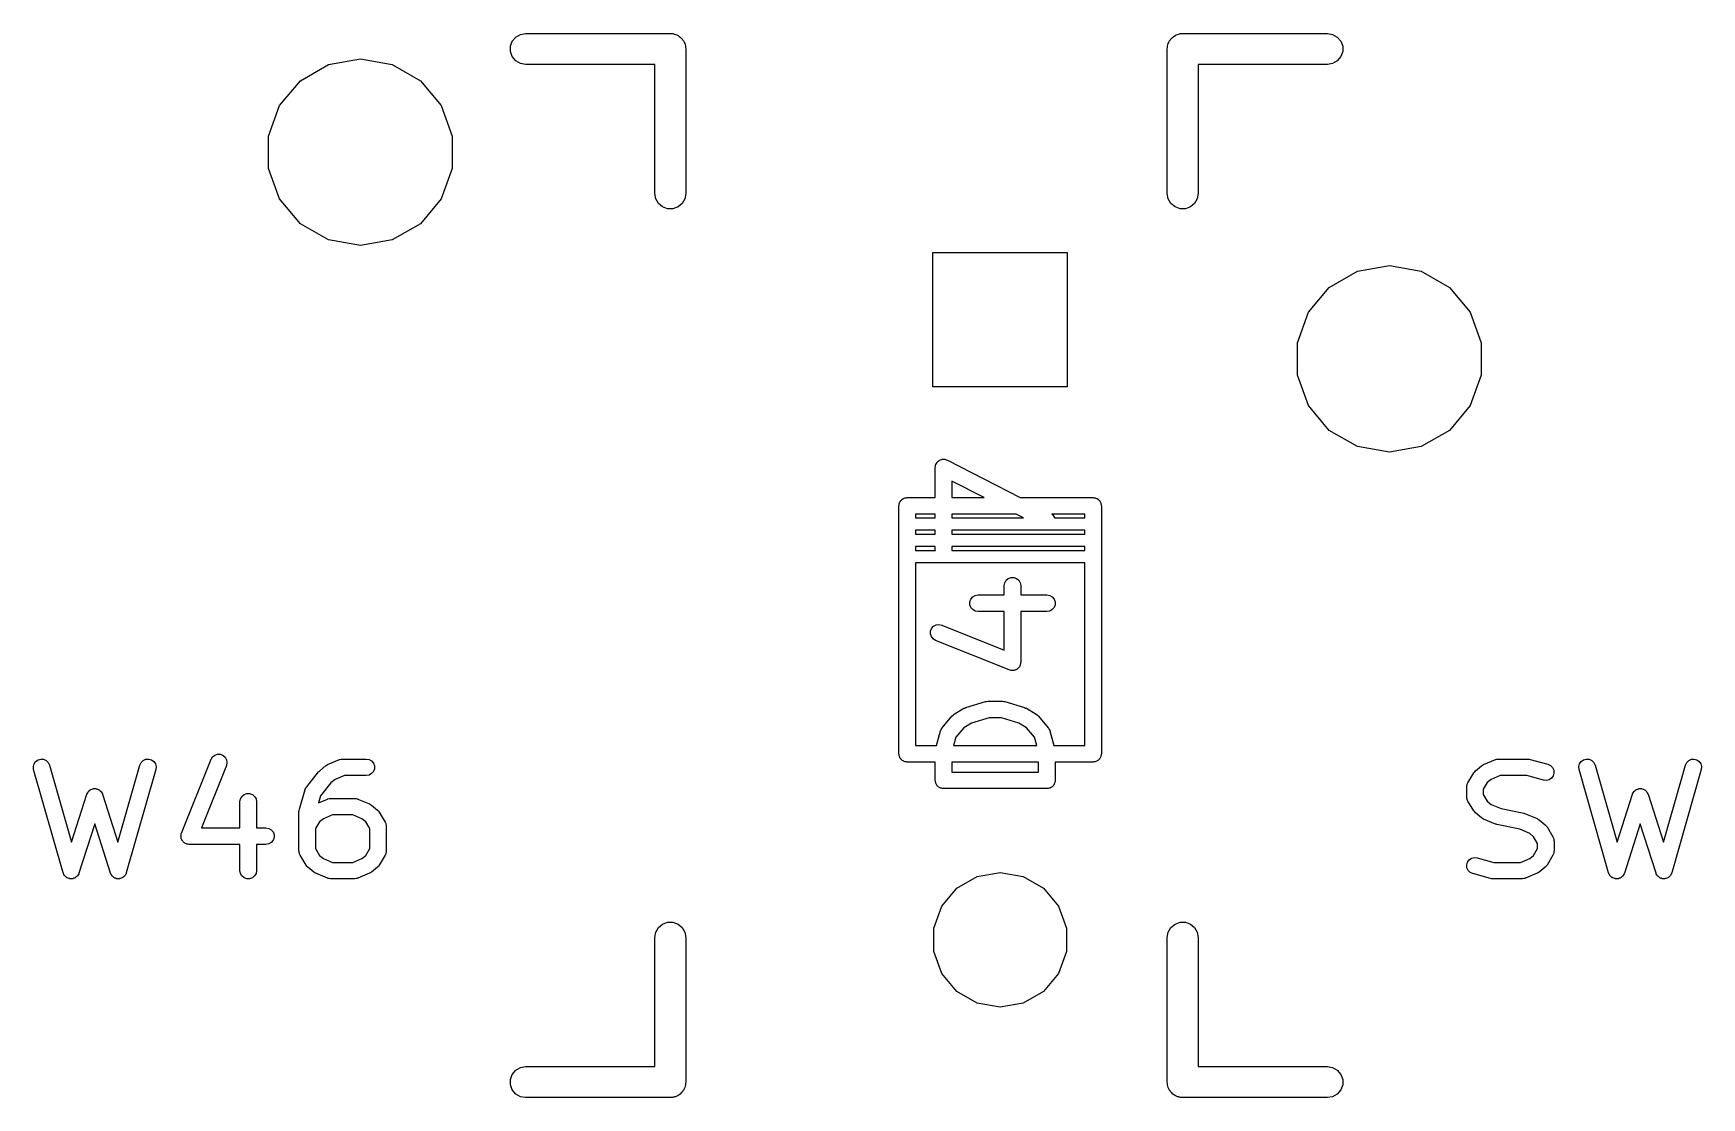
# Model space of a CAD drawing. Extents: x 47 to 330, y -254 to -153.
# Drawn here: x 151.15 to 171.65, y -226.54 to -213.46 of the extents above; entities that cross this region are included whole.
import ezdxf

# ---------------------------------------------------------------- set-up
doc = ezdxf.new("R2010")
doc.units = 0
doc.header["$MEASUREMENT"] = 0
doc.layers.add('BLACK', color=7, linetype='CONTINUOUS')

msp = doc.modelspace()

# ---------------------------------------------------------------- linework, layer by layer
at = {"layer": 'Black'}
for p, q in [((157.075, -213.504), (157.132, -213.471)), ((157.132, -213.471), (157.197, -213.459)), ((157.197, -213.459), (158.975, -213.459)), ((158.975, -213.459), (158.991, -213.462)), ((158.991, -213.462), (159.008, -213.462)), ((159.008, -213.462), (159.024, -213.468)), ((159.024, -213.468), (159.04, -213.471)), ((159.04, -213.471), (159.055, -213.479)), ((159.055, -213.479), (159.07, -213.485)), ((159.07, -213.485), (159.083, -213.496)), ((159.083, -213.496), (159.097, -213.504)), ((165.153, -213.504), (165.167, -213.496)), ((165.167, -213.496), (165.18, -213.485)), ((165.18, -213.485), (165.195, -213.479)), ((165.195, -213.479), (165.21, -213.471)), ((165.21, -213.471), (165.226, -213.468)), ((165.226, -213.468), (165.242, -213.462)), ((165.242, -213.462), (165.259, -213.462)), ((165.259, -213.462), (165.275, -213.459)), ((165.275, -213.459), (167.053, -213.459)), ((167.053, -213.459), (167.118, -213.471)), ((167.118, -213.471), (167.175, -213.504)), ((157.009, -213.617), (157.032, -213.555)), ((157.009, -213.683), (157.009, -213.617)), ((157.032, -213.745), (157.009, -213.683)), ((157.032, -213.555), (157.075, -213.504)), ((159.097, -213.504), (159.108, -213.517)), ((159.108, -213.517), (159.121, -213.528)), ((159.121, -213.528), (159.129, -213.542)), ((159.129, -213.542), (159.14, -213.555)), ((159.14, -213.555), (159.146, -213.57)), ((159.146, -213.57), (159.154, -213.585)), ((159.154, -213.585), (159.157, -213.601)), ((159.157, -213.601), (159.163, -213.617)), ((159.163, -213.617), (159.163, -213.634)), ((159.163, -213.634), (159.165, -213.65)), ((159.165, -213.65), (159.165, -215.428)), ((165.084, -213.65), (165.087, -213.634)), ((165.084, -215.428), (165.084, -213.65)), ((165.087, -213.617), (165.093, -213.601)), ((165.087, -213.634), (165.087, -213.617)), ((165.093, -213.601), (165.096, -213.585)), ((165.096, -213.585), (165.104, -213.57)), ((165.104, -213.57), (165.11, -213.555)), ((165.11, -213.555), (165.121, -213.542)), ((165.121, -213.542), (165.129, -213.528)), ((165.129, -213.528), (165.142, -213.517)), ((165.142, -213.517), (165.153, -213.504)), ((167.175, -213.504), (167.218, -213.555)), ((167.218, -213.555), (167.241, -213.617)), ((167.241, -213.683), (167.218, -213.745)), ((167.241, -213.617), (167.241, -213.683)), ((154.427, -214.041), (154.773, -213.842)), ((154.773, -213.842), (155.165, -213.773)), ((155.165, -213.773), (155.557, -213.842)), ((155.557, -213.842), (155.903, -214.041)), ((157.075, -213.796), (157.032, -213.745)), ((157.132, -213.829), (157.075, -213.796)), ((157.197, -213.84), (157.132, -213.829)), ((158.784, -213.84), (157.197, -213.84)), ((158.784, -215.428), (158.784, -213.84)), ((167.053, -213.84), (165.465, -213.84)), ((165.465, -213.84), (165.465, -215.428)), ((167.118, -213.829), (167.053, -213.84)), ((167.175, -213.796), (167.118, -213.829)), ((167.218, -213.745), (167.175, -213.796)), ((154.171, -214.346), (154.427, -214.041)), ((155.903, -214.041), (156.159, -214.346)), ((154.035, -214.721), (154.171, -214.346)), ((156.159, -214.346), (156.295, -214.721)), ((154.035, -215.119), (154.035, -214.721)), ((156.295, -214.721), (156.295, -215.119)), ((154.171, -215.494), (154.035, -215.119)), ((156.295, -215.119), (156.159, -215.494)), ((154.427, -215.799), (154.171, -215.494)), ((156.159, -215.494), (155.903, -215.799)), ((158.796, -215.493), (158.784, -215.428)), ((158.829, -215.55), (158.796, -215.493)), ((159.154, -215.493), (159.121, -215.55)), ((159.165, -215.428), (159.154, -215.493)), ((165.096, -215.493), (165.084, -215.428)), ((165.129, -215.55), (165.096, -215.493)), ((165.454, -215.493), (165.421, -215.55)), ((165.465, -215.428), (165.454, -215.493)), ((158.88, -215.593), (158.829, -215.55)), ((158.942, -215.616), (158.88, -215.593)), ((159.008, -215.616), (158.942, -215.616)), ((159.07, -215.593), (159.008, -215.616)), ((159.121, -215.55), (159.07, -215.593)), ((165.18, -215.593), (165.129, -215.55)), ((165.242, -215.616), (165.18, -215.593)), ((165.308, -215.616), (165.242, -215.616)), ((165.37, -215.593), (165.308, -215.616)), ((165.421, -215.55), (165.37, -215.593)), ((154.773, -215.998), (154.427, -215.799)), ((155.903, -215.799), (155.557, -215.998)), ((155.165, -216.067), (154.773, -215.998)), ((155.557, -215.998), (155.165, -216.067)), ((162.204, -217.805), (162.204, -216.154)), ((162.204, -216.154), (163.856, -216.154)), ((163.856, -216.154), (163.856, -217.805)), ((167.423, -216.382), (167.815, -216.313)), ((167.815, -216.313), (168.207, -216.382)), ((167.077, -216.581), (167.423, -216.382)), ((168.207, -216.382), (168.553, -216.581)), ((166.821, -216.886), (167.077, -216.581)), ((168.553, -216.581), (168.809, -216.886)), ((166.685, -217.261), (166.821, -216.886)), ((168.809, -216.886), (168.945, -217.261)), ((166.685, -217.659), (166.685, -217.261)), ((168.945, -217.261), (168.945, -217.659)), ((163.856, -217.805), (162.204, -217.805)), ((166.821, -218.034), (166.685, -217.659)), ((168.945, -217.659), (168.809, -218.034)), ((167.077, -218.339), (166.821, -218.034)), ((168.809, -218.034), (168.553, -218.339)), ((167.423, -218.538), (167.077, -218.339)), ((168.553, -218.339), (168.207, -218.538)), ((167.815, -218.607), (167.423, -218.538)), ((168.207, -218.538), (167.815, -218.607)), ((162.233, -218.794), (162.236, -218.779)), ((162.233, -219.164), (162.233, -218.794)), ((162.236, -218.779), (162.237, -218.764)), ((162.237, -218.764), (162.239, -218.762)), ((162.239, -218.76), (162.247, -218.746)), ((162.239, -218.762), (162.239, -218.76)), ((162.247, -218.746), (162.254, -218.733)), ((162.254, -218.733), (162.255, -218.731)), ((162.255, -218.731), (162.257, -218.729)), ((162.257, -218.729), (162.268, -218.719)), ((162.268, -218.719), (162.28, -218.709)), ((162.28, -218.709), (162.282, -218.708)), ((162.282, -218.708), (162.284, -218.706)), ((162.284, -218.706), (162.298, -218.701)), ((162.298, -218.701), (162.312, -218.695)), ((162.312, -218.695), (162.315, -218.695)), ((162.315, -218.695), (162.317, -218.694)), ((162.317, -218.694), (162.332, -218.694)), ((162.332, -218.694), (162.347, -218.693)), ((162.347, -218.693), (162.35, -218.694)), ((162.35, -218.694), (162.352, -218.694)), ((162.352, -218.694), (162.366, -218.699)), ((162.366, -218.699), (162.381, -218.704)), ((162.381, -218.704), (163.276, -219.164)), ((162.832, -219.164), (162.436, -218.961)), ((162.436, -218.961), (162.436, -219.164)), ((161.787, -219.248), (161.79, -219.24)), ((161.79, -219.24), (161.792, -219.231)), ((161.792, -219.231), (161.796, -219.224)), ((161.796, -219.224), (161.799, -219.215)), ((161.799, -219.215), (161.805, -219.208)), ((161.805, -219.208), (161.809, -219.201)), ((161.809, -219.201), (161.816, -219.195)), ((161.816, -219.195), (161.822, -219.188)), ((161.822, -219.188), (161.829, -219.184)), ((161.829, -219.184), (161.836, -219.178)), ((161.836, -219.178), (161.845, -219.175)), ((161.845, -219.175), (161.852, -219.171)), ((161.852, -219.171), (161.861, -219.169)), ((161.861, -219.169), (161.869, -219.166)), ((161.869, -219.166), (161.878, -219.166)), ((161.878, -219.166), (161.887, -219.164)), ((161.887, -219.164), (162.233, -219.164)), ((162.436, -219.164), (162.832, -219.164)), ((163.276, -219.164), (164.173, -219.164)), ((164.173, -219.164), (164.182, -219.166)), ((164.182, -219.166), (164.191, -219.166)), ((164.191, -219.166), (164.199, -219.169)), ((164.199, -219.169), (164.208, -219.171)), ((164.208, -219.171), (164.215, -219.175)), ((164.215, -219.175), (164.224, -219.178)), ((164.224, -219.178), (164.231, -219.184)), ((164.231, -219.184), (164.238, -219.188)), ((164.238, -219.188), (164.244, -219.195)), ((164.244, -219.195), (164.251, -219.201)), ((164.251, -219.201), (164.255, -219.208)), ((164.255, -219.208), (164.261, -219.215)), ((164.261, -219.215), (164.264, -219.224)), ((164.264, -219.224), (164.268, -219.231)), ((164.268, -219.231), (164.27, -219.24)), ((164.27, -219.24), (164.273, -219.248)), ((161.785, -219.266), (161.787, -219.257)), ((161.785, -222.314), (161.785, -219.266)), ((161.787, -219.257), (161.787, -219.248)), ((162.233, -219.368), (161.989, -219.368)), ((161.989, -219.368), (161.989, -219.415)), ((161.989, -219.415), (162.03, -219.415)), ((162.03, -219.415), (162.233, -219.415)), ((162.233, -219.415), (162.233, -219.368)), ((162.436, -219.368), (162.436, -219.415)), ((163.227, -219.368), (162.436, -219.368)), ((162.436, -219.415), (163.319, -219.415)), ((163.319, -219.415), (163.227, -219.368)), ((163.665, -219.368), (163.679, -219.378)), ((164.071, -219.368), (163.665, -219.368)), ((163.679, -219.378), (163.698, -219.408)), ((163.698, -219.408), (163.7, -219.415)), ((163.7, -219.415), (164.071, -219.415)), ((164.071, -219.415), (164.071, -219.368)), ((164.273, -219.248), (164.273, -219.257)), ((164.273, -219.257), (164.275, -219.266)), ((164.275, -219.266), (164.275, -222.314)), ((162.03, -219.565), (161.989, -219.565)), ((161.989, -219.565), (161.989, -219.615)), ((161.989, -219.615), (162.233, -219.615)), ((162.233, -219.565), (162.03, -219.565)), ((162.233, -219.615), (162.233, -219.565)), ((162.436, -219.565), (162.436, -219.615)), ((164.071, -219.565), (162.436, -219.565)), ((162.436, -219.615), (164.071, -219.615)), ((164.071, -219.615), (164.071, -219.565)), ((161.989, -219.765), (161.989, -219.815)), ((162.233, -219.765), (161.989, -219.765)), ((161.989, -219.815), (162.234, -219.815)), ((162.233, -219.81), (162.233, -219.765)), ((162.234, -219.815), (162.233, -219.81)), ((162.436, -219.81), (162.435, -219.815)), ((162.435, -219.815), (164.071, -219.815)), ((162.436, -219.765), (162.436, -219.81)), ((164.071, -219.765), (162.436, -219.765)), ((164.071, -219.815), (164.071, -219.765)), ((161.989, -219.965), (161.989, -222.212)), ((164.071, -219.965), (161.989, -219.965)), ((164.071, -222.212), (164.071, -219.965)), ((163.08, -220.246), (163.086, -220.211)), ((163.08, -220.362), (163.08, -220.246)), ((163.086, -220.211), (163.103, -220.18)), ((163.103, -220.18), (163.13, -220.158)), ((163.13, -220.158), (163.164, -220.146)), ((163.164, -220.146), (163.199, -220.146)), ((163.199, -220.146), (163.232, -220.158)), ((163.232, -220.158), (163.259, -220.18)), ((163.259, -220.18), (163.277, -220.211)), ((163.277, -220.211), (163.283, -220.246)), ((163.283, -220.246), (163.283, -220.362)), ((162.658, -220.446), (162.67, -220.413)), ((162.658, -220.481), (162.658, -220.446)), ((162.67, -220.413), (162.693, -220.386)), ((162.693, -220.386), (162.723, -220.368)), ((162.723, -220.368), (162.758, -220.362)), ((162.758, -220.362), (163.08, -220.362)), ((163.283, -220.362), (163.605, -220.362)), ((163.605, -220.362), (163.639, -220.368)), ((163.639, -220.368), (163.67, -220.386)), ((163.67, -220.386), (163.693, -220.413)), ((163.693, -220.413), (163.705, -220.446)), ((163.705, -220.446), (163.705, -220.481)), ((162.67, -220.514), (162.658, -220.481)), ((162.693, -220.541), (162.67, -220.514)), ((162.723, -220.559), (162.693, -220.541)), ((162.758, -220.565), (162.723, -220.559)), ((163.08, -220.565), (162.758, -220.565)), ((163.08, -221.039), (163.08, -220.565)), ((163.605, -220.565), (163.283, -220.565)), ((163.283, -220.565), (163.283, -221.189)), ((163.639, -220.559), (163.605, -220.565)), ((163.67, -220.541), (163.639, -220.559)), ((163.693, -220.514), (163.67, -220.541)), ((163.705, -220.481), (163.693, -220.514)), ((162.173, -220.841), (162.175, -220.806)), ((162.185, -220.874), (162.173, -220.841)), ((162.175, -220.806), (162.188, -220.773)), ((162.206, -220.902), (162.185, -220.874)), ((162.188, -220.773), (162.211, -220.746)), ((162.211, -220.746), (162.242, -220.73)), ((162.242, -220.73), (162.277, -220.725)), ((162.277, -220.725), (162.312, -220.732)), ((162.312, -220.732), (163.08, -221.039)), ((162.236, -220.921), (162.206, -220.902)), ((163.143, -221.283), (162.236, -220.921)), ((163.154, -221.286), (163.143, -221.283)), ((163.164, -221.289), (163.154, -221.286)), ((163.171, -221.289), (163.164, -221.289)), ((163.178, -221.291), (163.171, -221.289)), ((163.188, -221.289), (163.178, -221.291)), ((163.199, -221.289), (163.188, -221.289)), ((163.206, -221.287), (163.199, -221.289)), ((163.213, -221.286), (163.206, -221.287)), ((163.222, -221.281), (163.213, -221.286)), ((163.232, -221.277), (163.222, -221.281)), ((163.238, -221.272), (163.232, -221.277)), ((163.244, -221.269), (163.238, -221.272)), ((163.251, -221.261), (163.244, -221.269)), ((163.259, -221.254), (163.251, -221.261)), ((163.263, -221.248), (163.259, -221.254)), ((163.268, -221.243), (163.263, -221.248)), ((163.271, -221.233), (163.268, -221.243)), ((163.277, -221.224), (163.271, -221.233)), ((163.278, -221.217), (163.277, -221.224)), ((163.281, -221.21), (163.278, -221.217)), ((163.283, -221.189), (163.281, -221.199)), ((163.281, -221.199), (163.281, -221.21)), ((162.608, -221.745), (162.85, -221.672)), ((162.85, -221.672), (162.864, -221.671)), ((162.864, -221.671), (162.879, -221.668)), ((162.879, -221.668), (163.06, -221.668)), ((163.06, -221.668), (163.075, -221.671)), ((163.075, -221.671), (163.089, -221.672)), ((163.089, -221.672), (163.331, -221.745)), ((162.317, -221.995), (162.438, -221.85)), ((162.438, -221.85), (162.451, -221.839)), ((162.451, -221.839), (162.464, -221.828)), ((162.464, -221.828), (162.585, -221.755)), ((162.585, -221.755), (162.596, -221.751)), ((162.596, -221.751), (162.608, -221.745)), ((162.894, -221.871), (162.678, -221.936)), ((163.045, -221.871), (162.894, -221.871)), ((163.261, -221.936), (163.045, -221.871)), ((163.331, -221.745), (163.343, -221.751)), ((163.343, -221.751), (163.354, -221.755)), ((163.354, -221.755), (163.475, -221.828)), ((163.475, -221.828), (163.488, -221.839)), ((163.488, -221.839), (163.501, -221.85)), ((163.501, -221.85), (163.622, -221.995)), ((162.247, -222.212), (162.297, -222.033)), ((162.297, -222.033), (162.299, -222.029)), ((162.299, -222.026), (162.306, -222.014)), ((162.299, -222.029), (162.299, -222.026)), ((162.306, -222.014), (162.312, -222.001)), ((162.312, -222.001), (162.315, -221.998)), ((162.315, -221.998), (162.317, -221.995)), ((162.487, -222.108), (162.458, -222.212)), ((162.583, -221.993), (162.487, -222.108)), ((162.678, -221.936), (162.583, -221.993)), ((163.356, -221.993), (163.261, -221.936)), ((163.452, -222.108), (163.356, -221.993)), ((163.481, -222.212), (163.452, -222.108)), ((163.622, -221.995), (163.624, -221.998)), ((163.624, -221.998), (163.627, -222.001)), ((163.627, -222.001), (163.633, -222.014)), ((163.633, -222.014), (163.64, -222.026)), ((163.64, -222.026), (163.64, -222.029)), ((163.64, -222.029), (163.642, -222.033)), ((163.642, -222.033), (163.692, -222.212)), ((161.787, -222.323), (161.785, -222.314)), ((161.989, -222.212), (162.247, -222.212)), ((162.458, -222.212), (163.481, -222.212)), ((163.692, -222.212), (164.071, -222.212)), ((164.275, -222.314), (164.273, -222.323)), ((151.145, -222.472), (151.153, -222.438)), ((151.148, -222.507), (151.145, -222.472)), ((151.511, -223.777), (151.148, -222.507)), ((151.153, -222.438), (151.173, -222.409)), ((151.173, -222.409), (151.202, -222.388)), ((151.202, -222.388), (151.236, -222.378)), ((151.236, -222.378), (151.271, -222.381)), ((151.271, -222.381), (151.303, -222.395)), ((151.303, -222.395), (151.328, -222.42)), ((151.328, -222.42), (151.344, -222.452)), ((151.344, -222.452), (151.615, -223.399)), ((152.184, -223.399), (152.455, -222.452)), ((152.65, -222.507), (152.287, -223.777)), ((152.455, -222.452), (152.47, -222.42)), ((152.47, -222.42), (152.496, -222.395)), ((152.496, -222.395), (152.528, -222.381)), ((152.528, -222.381), (152.563, -222.378)), ((152.563, -222.378), (152.597, -222.388)), ((152.597, -222.388), (152.625, -222.409)), ((152.625, -222.409), (152.645, -222.438)), ((152.645, -222.438), (152.654, -222.472)), ((152.654, -222.472), (152.65, -222.507)), ((152.966, -223.288), (153.329, -222.381)), ((153.518, -222.457), (153.21, -223.225)), ((153.329, -222.381), (153.348, -222.351)), ((153.348, -222.351), (153.375, -222.33)), ((153.375, -222.33), (153.409, -222.318)), ((153.409, -222.318), (153.444, -222.32)), ((153.444, -222.32), (153.477, -222.333)), ((153.477, -222.333), (153.503, -222.356)), ((153.503, -222.356), (153.52, -222.387)), ((153.525, -222.422), (153.518, -222.457)), ((153.52, -222.387), (153.525, -222.422)), ((154.658, -222.53), (154.665, -222.522)), ((154.665, -222.522), (154.737, -222.462)), ((154.737, -222.462), (154.75, -222.454)), ((154.75, -222.454), (154.763, -222.446)), ((154.763, -222.446), (154.908, -222.386)), ((154.908, -222.386), (154.911, -222.385)), ((154.911, -222.385), (154.913, -222.384)), ((154.913, -222.384), (154.928, -222.381)), ((154.928, -222.381), (154.943, -222.378)), ((154.943, -222.378), (154.945, -222.378)), ((154.945, -222.378), (154.947, -222.378)), ((154.947, -222.378), (155.238, -222.378)), ((155.238, -222.378), (155.272, -222.384)), ((155.272, -222.384), (155.303, -222.402)), ((155.303, -222.402), (155.326, -222.429)), ((155.326, -222.429), (155.338, -222.462)), ((155.338, -222.497), (155.326, -222.53)), ((155.338, -222.462), (155.338, -222.497)), ((161.787, -222.332), (161.787, -222.323)), ((161.79, -222.34), (161.787, -222.332)), ((161.792, -222.349), (161.79, -222.34)), ((161.796, -222.356), (161.792, -222.349)), ((161.799, -222.365), (161.796, -222.356)), ((161.805, -222.372), (161.799, -222.365)), ((161.809, -222.379), (161.805, -222.372)), ((161.816, -222.385), (161.809, -222.379)), ((161.822, -222.392), (161.816, -222.385)), ((161.829, -222.396), (161.822, -222.392)), ((161.836, -222.402), (161.829, -222.396)), ((161.845, -222.405), (161.836, -222.402)), ((161.852, -222.409), (161.845, -222.405)), ((161.861, -222.411), (161.852, -222.409)), ((161.869, -222.414), (161.861, -222.411)), ((161.878, -222.414), (161.869, -222.414)), ((161.887, -222.416), (161.878, -222.414)), ((162.233, -222.416), (161.887, -222.416)), ((162.233, -222.641), (162.233, -222.416)), ((162.436, -222.416), (162.436, -222.539)), ((163.503, -222.416), (162.436, -222.416)), ((163.503, -222.539), (163.503, -222.416)), ((164.173, -222.416), (163.706, -222.416)), ((163.706, -222.416), (163.706, -222.641)), ((164.182, -222.414), (164.173, -222.416)), ((164.191, -222.414), (164.182, -222.414)), ((164.199, -222.411), (164.191, -222.414)), ((164.208, -222.409), (164.199, -222.411)), ((164.215, -222.405), (164.208, -222.409)), ((164.224, -222.402), (164.215, -222.405)), ((164.231, -222.396), (164.224, -222.402)), ((164.238, -222.392), (164.231, -222.396)), ((164.244, -222.385), (164.238, -222.392)), ((164.251, -222.379), (164.244, -222.385)), ((164.255, -222.372), (164.251, -222.379)), ((164.261, -222.365), (164.255, -222.372)), ((164.264, -222.356), (164.261, -222.365)), ((164.268, -222.349), (164.264, -222.356)), ((164.27, -222.34), (164.268, -222.349)), ((164.273, -222.332), (164.27, -222.34)), ((164.273, -222.323), (164.273, -222.332)), ((168.864, -222.535), (168.875, -222.522)), ((168.875, -222.522), (168.947, -222.462)), ((168.947, -222.462), (168.961, -222.454)), ((168.961, -222.454), (168.973, -222.446)), ((168.973, -222.446), (169.118, -222.386)), ((169.118, -222.386), (169.121, -222.385)), ((169.121, -222.385), (169.123, -222.384)), ((169.123, -222.384), (169.138, -222.381)), ((169.138, -222.381), (169.153, -222.378)), ((169.153, -222.378), (169.155, -222.378)), ((169.155, -222.378), (169.158, -222.378)), ((169.158, -222.378), (169.52, -222.378)), ((169.52, -222.378), (169.534, -222.38)), ((169.534, -222.38), (169.548, -222.382)), ((169.548, -222.382), (169.765, -222.442)), ((169.765, -222.442), (169.797, -222.457)), ((169.797, -222.457), (169.822, -222.482)), ((169.822, -222.482), (169.837, -222.515)), ((169.837, -222.515), (169.839, -222.55)), ((170.145, -222.472), (170.153, -222.438)), ((170.148, -222.507), (170.145, -222.472)), ((170.511, -223.777), (170.148, -222.507)), ((170.153, -222.438), (170.173, -222.409)), ((170.173, -222.409), (170.202, -222.388)), ((170.202, -222.388), (170.236, -222.378)), ((170.236, -222.378), (170.271, -222.381)), ((170.271, -222.381), (170.303, -222.395)), ((170.303, -222.395), (170.328, -222.42)), ((170.328, -222.42), (170.344, -222.452)), ((170.344, -222.452), (170.615, -223.399)), ((171.184, -223.399), (171.455, -222.452)), ((171.65, -222.507), (171.287, -223.777)), ((171.455, -222.452), (171.47, -222.42)), ((171.47, -222.42), (171.496, -222.395)), ((171.496, -222.395), (171.528, -222.381)), ((171.528, -222.381), (171.563, -222.378)), ((171.563, -222.378), (171.597, -222.388)), ((171.597, -222.388), (171.625, -222.409)), ((171.625, -222.409), (171.645, -222.438)), ((171.645, -222.438), (171.654, -222.472)), ((171.654, -222.472), (171.65, -222.507)), ((154.496, -222.735), (154.503, -222.721)), ((154.503, -222.721), (154.504, -222.72)), ((154.504, -222.72), (154.505, -222.718)), ((154.505, -222.718), (154.65, -222.537)), ((154.65, -222.537), (154.658, -222.53)), ((154.802, -222.672), (154.676, -222.83)), ((154.855, -222.628), (154.802, -222.672)), ((154.968, -222.581), (154.855, -222.628)), ((155.238, -222.581), (154.968, -222.581)), ((155.272, -222.575), (155.238, -222.581)), ((155.303, -222.557), (155.272, -222.575)), ((155.326, -222.53), (155.303, -222.557)), ((162.234, -222.649), (162.233, -222.641)), ((162.234, -222.658), (162.234, -222.649)), ((162.238, -222.667), (162.234, -222.658)), ((162.239, -222.675), (162.238, -222.667)), ((162.243, -222.683), (162.239, -222.675)), ((162.247, -222.691), (162.243, -222.683)), ((162.252, -222.698), (162.247, -222.691)), ((162.257, -222.706), (162.252, -222.698)), ((162.264, -222.712), (162.257, -222.706)), ((162.269, -222.718), (162.264, -222.712)), ((162.277, -222.723), (162.269, -222.718)), ((162.284, -222.729), (162.277, -222.723)), ((162.436, -222.539), (163.503, -222.539)), ((163.662, -222.723), (163.655, -222.729)), ((163.67, -222.718), (163.662, -222.723)), ((163.676, -222.712), (163.67, -222.718)), ((163.682, -222.706), (163.676, -222.712)), ((163.687, -222.698), (163.682, -222.706)), ((163.693, -222.691), (163.687, -222.698)), ((163.696, -222.683), (163.693, -222.691)), ((163.7, -222.675), (163.696, -222.683)), ((163.702, -222.667), (163.7, -222.675)), ((163.705, -222.658), (163.702, -222.667)), ((163.706, -222.641), (163.705, -222.649)), ((163.705, -222.649), (163.705, -222.658)), ((168.766, -222.721), (168.767, -222.712)), ((168.766, -222.842), (168.766, -222.721)), ((168.767, -222.712), (168.768, -222.702)), ((168.768, -222.702), (168.77, -222.695)), ((168.77, -222.695), (168.772, -222.687)), ((168.772, -222.687), (168.777, -222.678)), ((168.777, -222.678), (168.78, -222.669)), ((168.78, -222.669), (168.853, -222.548)), ((168.853, -222.548), (168.864, -222.535)), ((169.018, -222.668), (168.969, -222.75)), ((169.066, -222.628), (169.018, -222.668)), ((169.178, -222.581), (169.066, -222.628)), ((169.507, -222.581), (169.178, -222.581)), ((169.711, -222.638), (169.507, -222.581)), ((169.746, -222.641), (169.711, -222.638)), ((169.78, -222.632), (169.746, -222.641)), ((169.809, -222.612), (169.78, -222.632)), ((169.83, -222.584), (169.809, -222.612)), ((169.839, -222.55), (169.83, -222.584)), ((151.615, -223.399), (151.803, -222.811)), ((151.803, -222.811), (151.804, -222.808)), ((151.804, -222.808), (151.805, -222.804)), ((151.805, -222.804), (151.813, -222.792)), ((151.813, -222.792), (151.819, -222.78)), ((151.819, -222.78), (151.822, -222.777)), ((151.822, -222.777), (151.824, -222.774)), ((151.824, -222.774), (151.835, -222.766)), ((151.835, -222.766), (151.845, -222.756)), ((151.845, -222.756), (151.849, -222.755)), ((151.849, -222.755), (151.852, -222.752)), ((151.852, -222.752), (151.865, -222.748)), ((151.865, -222.748), (151.878, -222.743)), ((151.878, -222.743), (151.882, -222.743)), ((151.882, -222.743), (151.886, -222.742)), ((151.886, -222.742), (151.899, -222.742)), ((151.899, -222.742), (151.913, -222.742)), ((151.913, -222.742), (151.917, -222.743)), ((151.917, -222.743), (151.921, -222.743)), ((151.921, -222.743), (151.934, -222.748)), ((151.934, -222.748), (151.947, -222.752)), ((151.947, -222.752), (151.95, -222.755)), ((151.95, -222.755), (151.954, -222.756)), ((151.954, -222.756), (151.964, -222.766)), ((151.964, -222.766), (151.974, -222.774)), ((151.974, -222.774), (151.977, -222.777)), ((151.977, -222.777), (151.98, -222.78)), ((151.98, -222.78), (151.986, -222.792)), ((151.986, -222.792), (151.993, -222.804)), ((151.993, -222.804), (151.994, -222.808)), ((151.994, -222.808), (151.996, -222.811)), ((151.996, -222.811), (152.184, -223.399)), ((153.685, -222.903), (153.691, -222.868)), ((153.685, -223.225), (153.685, -222.903)), ((153.691, -222.868), (153.708, -222.838)), ((153.708, -222.838), (153.735, -222.815)), ((153.735, -222.815), (153.768, -222.803)), ((153.768, -222.803), (153.804, -222.803)), ((153.804, -222.803), (153.837, -222.815)), ((153.837, -222.815), (153.864, -222.838)), ((153.864, -222.838), (153.882, -222.868)), ((153.882, -222.868), (153.888, -222.903)), ((153.888, -222.903), (153.888, -223.225)), ((154.415, -222.995), (154.487, -222.753)), ((154.487, -222.753), (154.488, -222.751)), ((154.488, -222.749), (154.496, -222.735)), ((154.488, -222.751), (154.488, -222.749)), ((154.676, -222.83), (154.65, -222.917)), ((154.65, -222.917), (154.763, -222.87)), ((154.763, -222.87), (154.765, -222.869)), ((154.765, -222.869), (154.767, -222.868)), ((154.767, -222.868), (154.783, -222.865)), ((154.783, -222.865), (154.797, -222.862)), ((154.797, -222.862), (154.8, -222.862)), ((154.8, -222.862), (154.802, -222.862)), ((154.802, -222.862), (155.092, -222.862)), ((155.092, -222.862), (155.095, -222.862)), ((155.095, -222.862), (155.097, -222.862)), ((155.097, -222.862), (155.112, -222.865)), ((155.112, -222.865), (155.127, -222.868)), ((155.127, -222.868), (155.129, -222.869)), ((155.129, -222.869), (155.132, -222.87)), ((155.132, -222.87), (155.277, -222.93)), ((155.277, -222.93), (155.289, -222.938)), ((162.292, -222.732), (162.284, -222.729)), ((162.3, -222.736), (162.292, -222.732)), ((162.309, -222.738), (162.3, -222.736)), ((162.317, -222.741), (162.309, -222.738)), ((162.326, -222.741), (162.317, -222.741)), ((162.335, -222.742), (162.326, -222.741)), ((163.605, -222.742), (162.335, -222.742)), ((163.613, -222.741), (163.605, -222.742)), ((163.622, -222.741), (163.613, -222.741)), ((163.631, -222.738), (163.622, -222.741)), ((163.639, -222.736), (163.631, -222.738)), ((163.647, -222.732), (163.639, -222.736)), ((163.655, -222.729), (163.647, -222.732)), ((168.767, -222.852), (168.766, -222.842)), ((168.768, -222.862), (168.767, -222.852)), ((168.77, -222.869), (168.768, -222.862)), ((168.772, -222.877), (168.77, -222.869)), ((168.777, -222.886), (168.772, -222.877)), ((168.78, -222.895), (168.777, -222.886)), ((168.853, -223.016), (168.78, -222.895)), ((168.969, -222.75), (168.969, -222.814)), ((168.969, -222.814), (169.018, -222.896)), ((169.018, -222.896), (169.066, -222.936)), ((170.615, -223.399), (170.803, -222.811)), ((170.803, -222.811), (170.804, -222.808)), ((170.804, -222.808), (170.805, -222.804)), ((170.805, -222.804), (170.813, -222.792)), ((170.813, -222.792), (170.819, -222.78)), ((170.819, -222.78), (170.822, -222.777)), ((170.822, -222.777), (170.824, -222.774)), ((170.824, -222.774), (170.835, -222.766)), ((170.835, -222.766), (170.845, -222.756)), ((170.845, -222.756), (170.849, -222.755)), ((170.849, -222.755), (170.852, -222.752)), ((170.852, -222.752), (170.865, -222.748)), ((170.865, -222.748), (170.878, -222.743)), ((170.878, -222.743), (170.882, -222.743)), ((170.882, -222.743), (170.886, -222.742)), ((170.886, -222.742), (170.899, -222.742)), ((170.899, -222.742), (170.913, -222.742)), ((170.913, -222.742), (170.917, -222.743)), ((170.917, -222.743), (170.921, -222.743)), ((170.921, -222.743), (170.934, -222.748)), ((170.934, -222.748), (170.947, -222.752)), ((170.947, -222.752), (170.95, -222.755)), ((170.95, -222.755), (170.954, -222.756)), ((170.954, -222.756), (170.964, -222.766)), ((170.964, -222.766), (170.974, -222.774)), ((170.974, -222.774), (170.977, -222.777)), ((170.977, -222.777), (170.98, -222.78)), ((170.98, -222.78), (170.986, -222.792)), ((170.986, -222.792), (170.993, -222.804)), ((170.993, -222.804), (170.994, -222.808)), ((170.994, -222.808), (170.996, -222.811)), ((170.996, -222.811), (171.184, -223.399)), ((154.41, -223.024), (154.413, -223.009)), ((154.41, -223.508), (154.41, -223.024)), ((154.413, -223.009), (154.415, -222.995)), ((154.71, -223.112), (154.663, -223.151)), ((154.822, -223.065), (154.71, -223.112)), ((155.072, -223.065), (154.822, -223.065)), ((155.184, -223.112), (155.072, -223.065)), ((155.232, -223.151), (155.184, -223.112)), ((155.289, -222.938), (155.303, -222.946)), ((155.303, -222.946), (155.375, -223.006)), ((155.375, -223.006), (155.386, -223.019)), ((155.386, -223.019), (155.397, -223.032)), ((155.397, -223.032), (155.47, -223.153)), ((168.864, -223.028), (168.853, -223.016)), ((168.875, -223.041), (168.864, -223.028)), ((168.947, -223.102), (168.875, -223.041)), ((168.961, -223.109), (168.947, -223.102)), ((168.973, -223.118), (168.961, -223.109)), ((169.118, -223.178), (168.973, -223.118)), ((169.066, -222.936), (169.188, -222.987)), ((169.188, -222.987), (169.469, -223.045)), ((169.469, -223.045), (169.478, -223.049)), ((169.478, -223.049), (169.487, -223.051)), ((169.487, -223.051), (169.632, -223.111)), ((169.632, -223.111), (169.645, -223.12)), ((169.645, -223.12), (169.658, -223.127)), ((169.658, -223.127), (169.731, -223.188)), ((151.899, -223.176), (151.706, -223.78)), ((152.093, -223.78), (151.899, -223.176)), ((152.959, -223.323), (152.96, -223.316)), ((152.96, -223.333), (152.959, -223.323)), ((152.96, -223.309), (152.964, -223.299)), ((152.96, -223.316), (152.96, -223.309)), ((152.96, -223.344), (152.96, -223.333)), ((152.964, -223.299), (152.966, -223.288)), ((153.21, -223.225), (153.685, -223.225)), ((153.888, -223.225), (154.004, -223.225)), ((154.004, -223.225), (154.039, -223.231)), ((154.039, -223.231), (154.069, -223.248)), ((154.069, -223.248), (154.092, -223.275)), ((154.092, -223.275), (154.104, -223.309)), ((154.104, -223.309), (154.104, -223.344)), ((154.663, -223.151), (154.613, -223.233)), ((154.613, -223.233), (154.613, -223.479)), ((155.281, -223.233), (155.232, -223.151)), ((155.281, -223.479), (155.281, -223.233)), ((155.47, -223.153), (155.473, -223.162)), ((155.473, -223.162), (155.478, -223.17)), ((155.478, -223.17), (155.48, -223.178)), ((155.48, -223.178), (155.482, -223.186)), ((155.482, -223.186), (155.483, -223.196)), ((155.483, -223.196), (155.484, -223.205)), ((155.484, -223.205), (155.484, -223.508)), ((169.128, -223.18), (169.118, -223.178)), ((169.137, -223.184), (169.128, -223.18)), ((169.418, -223.242), (169.137, -223.184)), ((169.54, -223.293), (169.418, -223.242)), ((169.587, -223.333), (169.54, -223.293)), ((169.637, -223.415), (169.587, -223.333)), ((169.731, -223.188), (169.742, -223.201)), ((169.742, -223.201), (169.753, -223.213)), ((169.753, -223.213), (169.825, -223.334)), ((169.825, -223.334), (169.829, -223.343)), ((169.829, -223.343), (169.834, -223.352)), ((170.899, -223.176), (170.706, -223.78)), ((171.093, -223.78), (170.899, -223.176)), ((152.963, -223.351), (152.96, -223.344)), ((152.964, -223.358), (152.963, -223.351)), ((152.969, -223.367), (152.964, -223.358)), ((152.972, -223.377), (152.969, -223.367)), ((152.977, -223.383), (152.972, -223.377)), ((152.981, -223.389), (152.977, -223.383)), ((152.988, -223.396), (152.981, -223.389)), ((152.995, -223.404), (152.988, -223.396)), ((153.001, -223.408), (152.995, -223.404)), ((153.007, -223.413), (153.001, -223.408)), ((153.017, -223.416), (153.007, -223.413)), ((153.026, -223.422), (153.017, -223.416)), ((153.033, -223.423), (153.026, -223.422)), ((153.04, -223.426), (153.033, -223.423)), ((153.05, -223.426), (153.04, -223.426)), ((153.06, -223.428), (153.05, -223.426)), ((153.685, -223.428), (153.06, -223.428)), ((153.685, -223.75), (153.685, -223.428)), ((154.004, -223.428), (153.888, -223.428)), ((153.888, -223.428), (153.888, -223.75)), ((154.039, -223.422), (154.004, -223.428)), ((154.069, -223.404), (154.039, -223.422)), ((154.092, -223.377), (154.069, -223.404)), ((154.104, -223.344), (154.092, -223.377)), ((154.412, -223.517), (154.41, -223.508)), ((154.412, -223.527), (154.412, -223.517)), ((154.415, -223.534), (154.412, -223.527)), ((154.416, -223.542), (154.415, -223.534)), ((154.421, -223.551), (154.416, -223.542)), ((154.613, -223.479), (154.663, -223.562)), ((155.232, -223.562), (155.281, -223.479)), ((155.478, -223.542), (155.473, -223.551)), ((155.48, -223.534), (155.478, -223.542)), ((155.482, -223.527), (155.48, -223.534)), ((155.483, -223.517), (155.482, -223.527)), ((155.484, -223.508), (155.483, -223.517)), ((169.587, -223.562), (169.637, -223.479)), ((169.637, -223.479), (169.637, -223.415)), ((169.834, -223.542), (169.829, -223.551)), ((169.834, -223.352), (169.835, -223.36)), ((169.835, -223.534), (169.834, -223.542)), ((169.835, -223.36), (169.838, -223.367)), ((169.838, -223.527), (169.835, -223.534)), ((169.838, -223.367), (169.838, -223.377)), ((169.838, -223.377), (169.84, -223.387)), ((169.84, -223.508), (169.838, -223.517)), ((169.838, -223.517), (169.838, -223.527)), ((169.84, -223.387), (169.84, -223.508)), ((153.691, -223.784), (153.685, -223.75)), ((153.888, -223.75), (153.882, -223.784)), ((154.425, -223.56), (154.421, -223.551)), ((154.497, -223.681), (154.425, -223.56)), ((154.508, -223.694), (154.497, -223.681)), ((154.519, -223.707), (154.508, -223.694)), ((154.592, -223.767), (154.519, -223.707)), ((154.663, -223.562), (154.71, -223.601)), ((154.71, -223.601), (154.822, -223.648)), ((154.822, -223.648), (155.072, -223.648)), ((155.072, -223.648), (155.184, -223.601)), ((155.184, -223.601), (155.232, -223.562)), ((155.375, -223.707), (155.303, -223.767)), ((155.386, -223.694), (155.375, -223.707)), ((155.397, -223.681), (155.386, -223.694)), ((155.47, -223.56), (155.397, -223.681)), ((155.473, -223.551), (155.47, -223.56)), ((168.766, -223.679), (168.776, -223.645)), ((168.769, -223.714), (168.766, -223.679)), ((168.784, -223.747), (168.769, -223.714)), ((168.776, -223.645), (168.796, -223.617)), ((168.808, -223.772), (168.784, -223.747)), ((168.796, -223.617), (168.825, -223.597)), ((168.825, -223.597), (168.859, -223.588)), ((168.859, -223.588), (168.894, -223.591)), ((168.894, -223.591), (169.099, -223.648)), ((169.099, -223.648), (169.428, -223.648)), ((169.428, -223.648), (169.54, -223.601)), ((169.54, -223.601), (169.587, -223.562)), ((169.731, -223.707), (169.658, -223.767)), ((169.742, -223.694), (169.731, -223.707)), ((169.753, -223.681), (169.742, -223.694)), ((169.825, -223.56), (169.753, -223.681)), ((169.829, -223.551), (169.825, -223.56)), ((151.514, -223.783), (151.511, -223.777)), ((151.515, -223.788), (151.514, -223.783)), ((151.521, -223.798), (151.515, -223.788)), ((151.527, -223.809), (151.521, -223.798)), ((151.531, -223.813), (151.527, -223.809)), ((151.534, -223.818), (151.531, -223.813)), ((151.543, -223.825), (151.534, -223.818)), ((151.552, -223.834), (151.543, -223.825)), ((151.557, -223.836), (151.552, -223.834)), ((151.562, -223.839), (151.557, -223.836)), ((151.573, -223.843), (151.562, -223.839)), ((151.584, -223.848), (151.573, -223.843)), ((151.59, -223.848), (151.584, -223.848)), ((151.595, -223.85), (151.59, -223.848)), ((151.607, -223.85), (151.595, -223.85)), ((151.62, -223.851), (151.607, -223.85)), ((151.625, -223.849), (151.62, -223.851)), ((151.631, -223.849), (151.625, -223.849)), ((151.642, -223.844), (151.631, -223.849)), ((151.653, -223.841), (151.642, -223.844)), ((151.658, -223.838), (151.653, -223.841)), ((151.663, -223.835), (151.658, -223.838)), ((151.672, -223.827), (151.663, -223.835)), ((151.682, -223.82), (151.672, -223.827)), ((151.685, -223.816), (151.682, -223.82)), ((151.689, -223.812), (151.685, -223.816)), ((151.695, -223.801), (151.689, -223.812)), ((151.702, -223.791), (151.695, -223.801)), ((151.703, -223.785), (151.702, -223.791)), ((151.706, -223.78), (151.703, -223.785)), ((152.095, -223.785), (152.093, -223.78)), ((152.097, -223.791), (152.095, -223.785)), ((152.104, -223.801), (152.097, -223.791)), ((152.109, -223.812), (152.104, -223.801)), ((152.113, -223.816), (152.109, -223.812)), ((152.117, -223.82), (152.113, -223.816)), ((152.126, -223.827), (152.117, -223.82)), ((152.135, -223.835), (152.126, -223.827)), ((152.141, -223.838), (152.135, -223.835)), ((152.145, -223.841), (152.141, -223.838)), ((152.157, -223.844), (152.145, -223.841)), ((152.168, -223.849), (152.157, -223.844)), ((152.174, -223.849), (152.168, -223.849)), ((152.179, -223.851), (152.174, -223.849)), ((152.191, -223.85), (152.179, -223.851)), ((152.203, -223.85), (152.191, -223.85)), ((152.209, -223.848), (152.203, -223.85)), ((152.214, -223.848), (152.209, -223.848)), ((152.225, -223.843), (152.214, -223.848)), ((152.237, -223.839), (152.225, -223.843)), ((152.241, -223.836), (152.237, -223.839)), ((152.246, -223.834), (152.241, -223.836)), ((152.255, -223.825), (152.246, -223.834)), ((152.265, -223.818), (152.255, -223.825)), ((152.268, -223.813), (152.265, -223.818)), ((152.272, -223.809), (152.268, -223.813)), ((152.277, -223.798), (152.272, -223.809)), ((152.284, -223.788), (152.277, -223.798)), ((152.285, -223.783), (152.284, -223.788)), ((152.287, -223.777), (152.285, -223.783)), ((153.708, -223.815), (153.691, -223.784)), ((153.735, -223.838), (153.708, -223.815)), ((153.768, -223.85), (153.735, -223.838)), ((153.804, -223.85), (153.768, -223.85)), ((153.837, -223.838), (153.804, -223.85)), ((153.864, -223.815), (153.837, -223.838)), ((153.882, -223.784), (153.864, -223.815)), ((154.605, -223.775), (154.592, -223.767)), ((154.618, -223.783), (154.605, -223.775)), ((154.763, -223.843), (154.618, -223.783)), ((154.765, -223.844), (154.763, -223.843)), ((154.767, -223.845), (154.765, -223.844)), ((154.783, -223.848), (154.767, -223.845)), ((154.797, -223.851), (154.783, -223.848)), ((154.8, -223.851), (154.797, -223.851)), ((154.802, -223.851), (154.8, -223.851)), ((155.092, -223.851), (154.802, -223.851)), ((155.095, -223.851), (155.092, -223.851)), ((155.097, -223.851), (155.095, -223.851)), ((155.112, -223.848), (155.097, -223.851)), ((155.127, -223.845), (155.112, -223.848)), ((155.129, -223.844), (155.127, -223.845)), ((155.132, -223.843), (155.129, -223.844)), ((155.277, -223.783), (155.132, -223.843)), ((155.289, -223.775), (155.277, -223.783)), ((155.303, -223.767), (155.289, -223.775)), ((162.497, -223.965), (162.747, -223.821)), ((162.747, -223.821), (163.03, -223.771)), ((163.03, -223.771), (163.313, -223.821)), ((163.313, -223.821), (163.563, -223.965)), ((168.84, -223.787), (168.808, -223.772)), ((169.058, -223.847), (168.84, -223.787)), ((169.071, -223.849), (169.058, -223.847)), ((169.085, -223.851), (169.071, -223.849)), ((169.448, -223.851), (169.085, -223.851)), ((169.45, -223.851), (169.448, -223.851)), ((169.453, -223.851), (169.45, -223.851)), ((169.467, -223.848), (169.453, -223.851)), ((169.483, -223.845), (169.467, -223.848)), ((169.485, -223.844), (169.483, -223.845)), ((169.487, -223.843), (169.485, -223.844)), ((169.632, -223.783), (169.487, -223.843)), ((169.645, -223.775), (169.632, -223.783)), ((169.658, -223.767), (169.645, -223.775)), ((170.514, -223.783), (170.511, -223.777)), ((170.515, -223.788), (170.514, -223.783)), ((170.521, -223.798), (170.515, -223.788)), ((170.527, -223.809), (170.521, -223.798)), ((170.531, -223.813), (170.527, -223.809)), ((170.534, -223.818), (170.531, -223.813)), ((170.543, -223.825), (170.534, -223.818)), ((170.552, -223.834), (170.543, -223.825)), ((170.557, -223.836), (170.552, -223.834)), ((170.562, -223.839), (170.557, -223.836)), ((170.573, -223.843), (170.562, -223.839)), ((170.584, -223.848), (170.573, -223.843)), ((170.59, -223.848), (170.584, -223.848)), ((170.595, -223.85), (170.59, -223.848)), ((170.607, -223.85), (170.595, -223.85)), ((170.62, -223.851), (170.607, -223.85)), ((170.625, -223.849), (170.62, -223.851)), ((170.631, -223.849), (170.625, -223.849)), ((170.642, -223.844), (170.631, -223.849)), ((170.653, -223.841), (170.642, -223.844)), ((170.658, -223.838), (170.653, -223.841)), ((170.663, -223.835), (170.658, -223.838)), ((170.672, -223.827), (170.663, -223.835)), ((170.682, -223.82), (170.672, -223.827)), ((170.685, -223.816), (170.682, -223.82)), ((170.689, -223.812), (170.685, -223.816)), ((170.695, -223.801), (170.689, -223.812)), ((170.702, -223.791), (170.695, -223.801)), ((170.703, -223.785), (170.702, -223.791)), ((170.706, -223.78), (170.703, -223.785)), ((171.095, -223.785), (171.093, -223.78)), ((171.097, -223.791), (171.095, -223.785)), ((171.104, -223.801), (171.097, -223.791)), ((171.109, -223.812), (171.104, -223.801)), ((171.113, -223.816), (171.109, -223.812)), ((171.117, -223.82), (171.113, -223.816)), ((171.126, -223.827), (171.117, -223.82)), ((171.135, -223.835), (171.126, -223.827)), ((171.141, -223.838), (171.135, -223.835)), ((171.145, -223.841), (171.141, -223.838)), ((171.157, -223.844), (171.145, -223.841)), ((171.168, -223.849), (171.157, -223.844)), ((171.174, -223.849), (171.168, -223.849)), ((171.179, -223.851), (171.174, -223.849)), ((171.191, -223.85), (171.179, -223.851)), ((171.203, -223.85), (171.191, -223.85)), ((171.209, -223.848), (171.203, -223.85)), ((171.214, -223.848), (171.209, -223.848)), ((171.225, -223.843), (171.214, -223.848)), ((171.237, -223.839), (171.225, -223.843)), ((171.241, -223.836), (171.237, -223.839)), ((171.246, -223.834), (171.241, -223.836)), ((171.255, -223.825), (171.246, -223.834)), ((171.265, -223.818), (171.255, -223.825)), ((171.268, -223.813), (171.265, -223.818)), ((171.272, -223.809), (171.268, -223.813)), ((171.277, -223.798), (171.272, -223.809)), ((171.284, -223.788), (171.277, -223.798)), ((171.285, -223.783), (171.284, -223.788)), ((171.287, -223.777), (171.285, -223.783)), ((162.312, -224.186), (162.497, -223.965)), ((163.563, -223.965), (163.748, -224.186)), ((162.214, -224.456), (162.312, -224.186)), ((163.748, -224.186), (163.846, -224.456)), ((158.784, -224.572), (158.796, -224.507)), ((158.784, -226.159), (158.784, -224.572)), ((158.796, -224.507), (158.829, -224.45)), ((158.829, -224.45), (158.88, -224.407)), ((158.88, -224.407), (158.942, -224.384)), ((158.942, -224.384), (159.008, -224.384)), ((159.008, -224.384), (159.07, -224.407)), ((159.07, -224.407), (159.121, -224.45)), ((159.121, -224.45), (159.154, -224.507)), ((159.154, -224.507), (159.165, -224.572)), ((159.165, -224.572), (159.165, -226.35)), ((162.214, -224.744), (162.214, -224.456)), ((163.846, -224.456), (163.846, -224.744)), ((165.084, -224.572), (165.096, -224.507)), ((165.084, -226.35), (165.084, -224.572)), ((165.096, -224.507), (165.129, -224.45)), ((165.129, -224.45), (165.18, -224.407)), ((165.18, -224.407), (165.242, -224.384)), ((165.242, -224.384), (165.308, -224.384)), ((165.308, -224.384), (165.37, -224.407)), ((165.37, -224.407), (165.421, -224.45)), ((165.421, -224.45), (165.454, -224.507)), ((165.454, -224.507), (165.465, -224.572)), ((165.465, -224.572), (165.465, -226.159)), ((162.312, -225.014), (162.214, -224.744)), ((163.846, -224.744), (163.748, -225.014)), ((162.497, -225.235), (162.312, -225.014)), ((163.748, -225.014), (163.563, -225.235)), ((162.747, -225.379), (162.497, -225.235)), ((163.03, -225.429), (162.747, -225.379)), ((163.313, -225.379), (163.03, -225.429)), ((163.563, -225.235), (163.313, -225.379)), ((157.032, -226.255), (157.075, -226.204)), ((157.075, -226.204), (157.132, -226.171)), ((157.132, -226.171), (157.197, -226.159)), ((157.197, -226.159), (158.784, -226.159)), ((165.465, -226.159), (167.053, -226.159)), ((167.053, -226.159), (167.118, -226.171)), ((167.118, -226.171), (167.175, -226.204)), ((167.175, -226.204), (167.218, -226.255)), ((157.009, -226.317), (157.032, -226.255)), ((157.009, -226.383), (157.009, -226.317)), ((157.032, -226.445), (157.009, -226.383)), ((159.154, -226.415), (159.146, -226.43)), ((159.157, -226.399), (159.154, -226.415)), ((159.163, -226.383), (159.157, -226.399)), ((159.165, -226.35), (159.163, -226.366)), ((159.163, -226.366), (159.163, -226.383)), ((165.087, -226.366), (165.084, -226.35)), ((165.087, -226.383), (165.087, -226.366)), ((165.093, -226.399), (165.087, -226.383)), ((165.096, -226.415), (165.093, -226.399)), ((165.104, -226.43), (165.096, -226.415)), ((167.218, -226.255), (167.241, -226.317)), ((167.241, -226.383), (167.218, -226.445)), ((167.241, -226.317), (167.241, -226.383)), ((157.075, -226.496), (157.032, -226.445)), ((157.132, -226.529), (157.075, -226.496)), ((157.197, -226.54), (157.132, -226.529)), ((158.975, -226.54), (157.197, -226.54)), ((158.991, -226.538), (158.975, -226.54)), ((159.008, -226.538), (158.991, -226.538)), ((159.024, -226.532), (159.008, -226.538)), ((159.04, -226.529), (159.024, -226.532)), ((159.055, -226.521), (159.04, -226.529)), ((159.07, -226.515), (159.055, -226.521)), ((159.083, -226.504), (159.07, -226.515)), ((159.097, -226.496), (159.083, -226.504)), ((159.108, -226.483), (159.097, -226.496)), ((159.121, -226.472), (159.108, -226.483)), ((159.129, -226.458), (159.121, -226.472)), ((159.14, -226.445), (159.129, -226.458)), ((159.146, -226.43), (159.14, -226.445)), ((165.11, -226.445), (165.104, -226.43)), ((165.121, -226.458), (165.11, -226.445)), ((165.129, -226.472), (165.121, -226.458)), ((165.142, -226.483), (165.129, -226.472)), ((165.153, -226.496), (165.142, -226.483)), ((165.167, -226.504), (165.153, -226.496)), ((165.18, -226.515), (165.167, -226.504)), ((165.195, -226.521), (165.18, -226.515)), ((165.21, -226.529), (165.195, -226.521)), ((165.226, -226.532), (165.21, -226.529)), ((165.242, -226.538), (165.226, -226.532)), ((165.259, -226.538), (165.242, -226.538)), ((165.275, -226.54), (165.259, -226.538)), ((167.053, -226.54), (165.275, -226.54)), ((167.118, -226.529), (167.053, -226.54)), ((167.175, -226.496), (167.118, -226.529)), ((167.218, -226.445), (167.175, -226.496))]:
    msp.add_line(p, q, dxfattribs=at)

doc.saveas('drawing.dxf')
